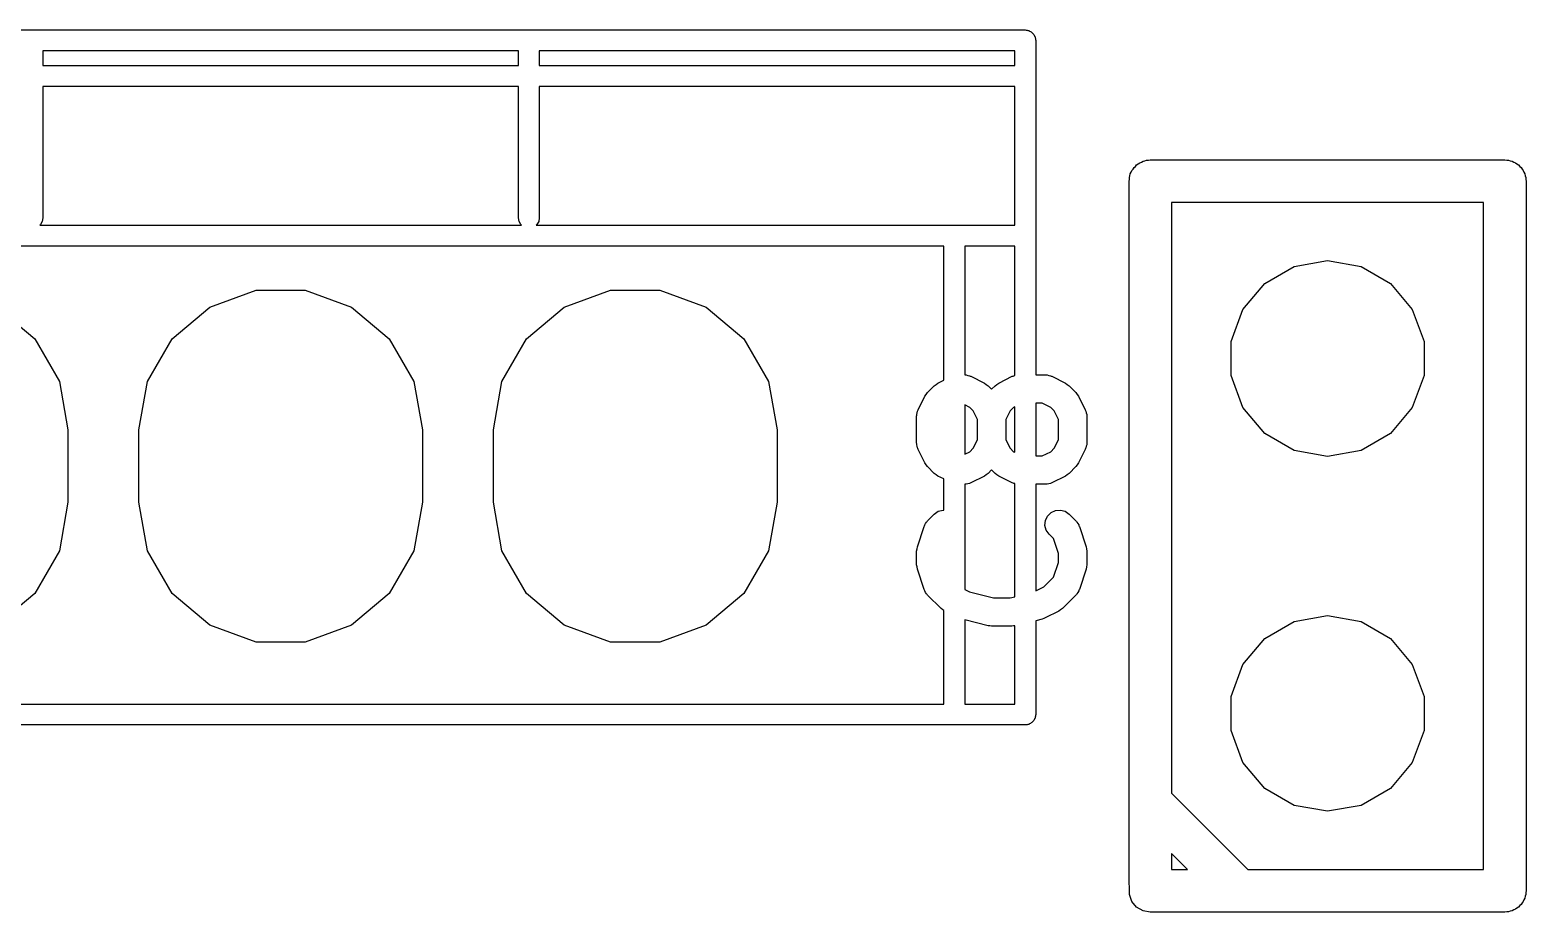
# Model space of a CAD drawing. Extents: x 10 to 287, y -200 to -10.
# Drawn here: x 90.7 to 101.42, y -89.69 to -83.38 of the extents above; entities that cross this region are included whole.
import ezdxf

# ---------------------------------------------------------------- set-up
doc = ezdxf.new("R2010")
doc.units = 0
doc.header["$MEASUREMENT"] = 0
doc.layers.add('BLACK', color=7, linetype='CONTINUOUS')

msp = doc.modelspace()

# ---------------------------------------------------------------- linework, layer by layer
at = {"layer": 'Black'}
for p, q in [((87.166, -83.377), (97.834, -83.377)), ((97.834, -83.377), (97.8405, -83.3781)), ((97.8405, -83.3781), (97.847, -83.3781)), ((97.847, -83.3781), (97.8532, -83.3804)), ((97.8532, -83.3804), (97.8597, -83.3815)), ((97.8597, -83.3815), (97.8653, -83.3848)), ((97.8653, -83.3848), (97.8715, -83.387)), ((97.8715, -83.387), (97.8765, -83.3913)), ((97.8765, -83.3913), (97.8822, -83.3945)), ((97.8822, -83.3945), (97.8864, -83.3996)), ((97.8864, -83.3996), (97.8915, -83.4038)), ((97.8915, -83.4038), (97.8947, -83.4095)), ((97.8947, -83.4095), (97.899, -83.4145)), ((97.899, -83.4145), (97.9012, -83.4207)), ((97.9012, -83.4207), (97.9045, -83.4263)), ((97.9045, -83.4263), (97.9056, -83.4328)), ((97.9056, -83.4328), (97.9079, -83.439)), ((97.9079, -83.439), (97.9079, -83.4455)), ((97.9079, -83.4455), (97.909, -83.452)), ((97.909, -83.452), (97.909, -85.8461)), ((90.797, -83.527), (90.797, -83.631)), ((94.203, -83.527), (90.797, -83.527)), ((94.203, -83.631), (94.203, -83.527)), ((94.353, -83.527), (94.353, -83.631)), ((97.759, -83.527), (94.353, -83.527)), ((97.759, -83.631), (97.759, -83.527)), ((90.797, -83.631), (94.203, -83.631)), ((94.353, -83.631), (97.759, -83.631)), ((90.797, -83.781), (90.797, -84.722)), ((94.203, -83.781), (90.797, -83.781)), ((94.203, -84.722), (94.203, -83.781)), ((94.353, -83.781), (94.353, -84.722)), ((97.759, -83.781), (94.353, -83.781)), ((97.759, -84.774), (97.759, -83.781)), ((98.6235, -84.3535), (98.632, -84.3433)), ((98.632, -84.3433), (98.6436, -84.3366)), ((98.6436, -84.3366), (98.6538, -84.328)), ((98.6538, -84.328), (98.6663, -84.3235)), ((98.6663, -84.3235), (98.6779, -84.3168)), ((98.6779, -84.3168), (98.691, -84.3145)), ((98.691, -84.3145), (98.7035, -84.3099)), ((98.7035, -84.3099), (98.7169, -84.3099)), ((98.7169, -84.3099), (98.73, -84.3076)), ((98.73, -84.3076), (101.27, -84.3076)), ((101.27, -84.3076), (101.283, -84.3099)), ((101.283, -84.3099), (101.296, -84.3099)), ((101.296, -84.3099), (101.309, -84.3145)), ((101.309, -84.3145), (101.322, -84.3168)), ((101.322, -84.3168), (101.334, -84.3235)), ((101.334, -84.3235), (101.346, -84.328)), ((101.346, -84.328), (101.356, -84.3366)), ((101.356, -84.3366), (101.368, -84.3433)), ((101.368, -84.3433), (101.377, -84.3535)), ((98.5776, -84.46), (98.5799, -84.4469)), ((98.5776, -89.4892), (98.5776, -84.46)), ((98.5799, -84.4335), (98.5845, -84.421)), ((98.5799, -84.4469), (98.5799, -84.4335)), ((98.5845, -84.421), (98.5868, -84.4079)), ((98.5868, -84.4079), (98.5935, -84.3963)), ((98.5935, -84.3963), (98.598, -84.3838)), ((98.598, -84.3838), (98.6066, -84.3736)), ((98.6066, -84.3736), (98.6133, -84.362)), ((98.6133, -84.362), (98.6235, -84.3535)), ((101.377, -84.3535), (101.387, -84.362)), ((101.387, -84.362), (101.393, -84.3736)), ((101.393, -84.3736), (101.402, -84.3838)), ((101.402, -84.3838), (101.407, -84.3963)), ((101.407, -84.3963), (101.413, -84.4079)), ((101.413, -84.4079), (101.416, -84.421)), ((101.416, -84.421), (101.42, -84.4335)), ((101.42, -84.4335), (101.42, -84.4469)), ((101.42, -84.4469), (101.422, -84.46)), ((101.422, -84.46), (101.422, -89.54)), ((98.8824, -84.6124), (98.8824, -88.8419)), ((101.118, -84.6124), (98.8824, -84.6124)), ((101.118, -89.3876), (101.118, -84.6124)), ((90.7795, -84.7702), (90.7749, -84.774)), ((90.7749, -84.774), (94.2251, -84.774)), ((90.7925, -84.7477), (90.7795, -84.7702)), ((90.797, -84.722), (90.7925, -84.7477)), ((94.2075, -84.7477), (94.203, -84.722)), ((94.2205, -84.7702), (94.2075, -84.7477)), ((94.2251, -84.774), (94.2205, -84.7702)), ((94.3355, -84.7702), (94.3309, -84.774)), ((94.3309, -84.774), (97.759, -84.774)), ((94.3485, -84.7477), (94.3355, -84.7702)), ((94.353, -84.722), (94.3485, -84.7477)), ((97.251, -84.924), (87.749, -84.924)), ((97.251, -85.8842), (97.251, -84.924)), ((97.401, -84.924), (97.401, -85.8464)), ((97.759, -84.924), (97.401, -84.924)), ((97.759, -85.851), (97.759, -84.924)), ((99.5493, -85.1929), (99.7602, -85.0711)), ((99.7602, -85.0711), (100, -85.0288)), ((100, -85.0288), (100.24, -85.0711)), ((100.24, -85.0711), (100.451, -85.1929)), ((99.3928, -85.3794), (99.5493, -85.1929)), ((100.451, -85.1929), (100.607, -85.3794)), ((91.992, -85.3613), (92.3236, -85.2406)), ((92.3236, -85.2406), (92.6764, -85.2406)), ((92.6764, -85.2406), (93.008, -85.3613)), ((94.532, -85.3613), (94.8636, -85.2406)), ((94.8636, -85.2406), (95.2164, -85.2406)), ((95.2164, -85.2406), (95.548, -85.3613)), ((90.468, -85.3613), (90.7383, -85.5881)), ((91.7217, -85.5881), (91.992, -85.3613)), ((93.008, -85.3613), (93.2783, -85.5881)), ((94.2617, -85.5881), (94.532, -85.3613)), ((95.548, -85.3613), (95.8183, -85.5881)), ((99.3095, -85.6082), (99.3928, -85.3794)), ((100.607, -85.3794), (100.691, -85.6082)), ((90.7383, -85.5881), (90.9147, -85.8937)), ((91.5453, -85.8937), (91.7217, -85.5881)), ((93.2783, -85.5881), (93.4547, -85.8937)), ((94.0853, -85.8937), (94.2617, -85.5881)), ((95.8183, -85.5881), (95.9947, -85.8937)), ((99.3095, -85.8518), (99.3095, -85.6082)), ((100.691, -85.6082), (100.691, -85.8518)), ((97.401, -85.8464), (97.4053, -85.8471)), ((97.4053, -85.8471), (97.4111, -85.8468)), ((97.4111, -85.8468), (97.4226, -85.8502)), ((97.4226, -85.8502), (97.4343, -85.8522)), ((97.4343, -85.8522), (97.4393, -85.8552)), ((97.7467, -85.8552), (97.7518, -85.8522)), ((97.7518, -85.8522), (97.759, -85.851)), ((97.909, -85.8461), (97.9801, -85.8461)), ((97.9801, -85.8461), (97.9859, -85.8471)), ((97.9859, -85.8471), (97.9917, -85.8468)), ((97.9917, -85.8468), (98.0031, -85.8502)), ((98.0031, -85.8502), (98.0148, -85.8522)), ((98.0148, -85.8522), (98.0199, -85.8552)), ((99.3928, -86.0806), (99.3095, -85.8518)), ((100.691, -85.8518), (100.607, -86.0806)), ((90.9147, -85.8937), (90.976, -86.2411)), ((91.484, -86.2411), (91.5453, -85.8937)), ((93.4547, -85.8937), (93.516, -86.2411)), ((94.024, -86.2411), (94.0853, -85.8937)), ((95.9947, -85.8937), (96.056, -86.2411)), ((97.1342, -85.9726), (97.1825, -85.9243)), ((97.1825, -85.9243), (97.1959, -85.9149)), ((97.1959, -85.9149), (97.2089, -85.9052)), ((97.2089, -85.9052), (97.251, -85.8842)), ((97.4393, -85.8552), (97.445, -85.8568)), ((97.445, -85.8568), (97.5417, -85.9052)), ((97.5417, -85.9052), (97.5548, -85.9149)), ((97.5548, -85.9149), (97.5681, -85.9243)), ((97.5681, -85.9243), (97.593, -85.9492)), ((97.593, -85.9492), (97.618, -85.9243)), ((97.618, -85.9243), (97.6313, -85.9149)), ((97.6313, -85.9149), (97.6444, -85.9052)), ((97.6444, -85.9052), (97.7411, -85.8568)), ((97.7411, -85.8568), (97.7467, -85.8552)), ((98.0199, -85.8552), (98.0255, -85.8568)), ((98.0255, -85.8568), (98.1223, -85.9052)), ((98.1223, -85.9052), (98.1354, -85.9149)), ((98.1354, -85.9149), (98.1487, -85.9243)), ((98.1487, -85.9243), (98.1971, -85.9726)), ((97.0667, -86.0958), (97.1151, -85.999)), ((97.1151, -85.999), (97.1248, -85.986)), ((97.1248, -85.986), (97.1342, -85.9726)), ((97.4361, -86.0796), (97.401, -86.062)), ((97.401, -86.062), (97.401, -86.414)), ((97.909, -86.0493), (97.909, -86.4267)), ((97.9561, -86.0493), (97.909, -86.0493)), ((98.0167, -86.0796), (97.9561, -86.0493)), ((98.1971, -85.9726), (98.2064, -85.986)), ((98.2064, -85.986), (98.2161, -85.999)), ((98.2161, -85.999), (98.2645, -86.0958)), ((97.056, -86.1412), (97.057, -86.1355)), ((97.056, -86.3348), (97.056, -86.1412)), ((97.0567, -86.1296), (97.0601, -86.1182)), ((97.057, -86.1355), (97.0567, -86.1296)), ((97.0601, -86.1182), (97.0621, -86.1065)), ((97.0621, -86.1065), (97.0651, -86.1014)), ((97.0651, -86.1014), (97.0667, -86.0958)), ((97.4612, -86.1047), (97.4361, -86.0796)), ((97.4914, -86.1652), (97.4612, -86.1047)), ((97.4914, -86.3108), (97.4914, -86.1652)), ((97.7249, -86.1047), (97.6946, -86.1652)), ((97.6946, -86.1652), (97.6946, -86.3108)), ((97.75, -86.0796), (97.7249, -86.1047)), ((97.759, -86.0751), (97.75, -86.0796)), ((97.759, -86.4009), (97.759, -86.0751)), ((98.0417, -86.1047), (98.0167, -86.0796)), ((98.072, -86.1652), (98.0417, -86.1047)), ((98.072, -86.3108), (98.072, -86.1652)), ((98.2645, -86.0958), (98.2662, -86.1014)), ((98.2662, -86.1014), (98.2691, -86.1065)), ((98.2691, -86.1065), (98.2712, -86.1182)), ((98.2712, -86.1182), (98.2746, -86.1296)), ((98.2746, -86.1296), (98.2742, -86.1355)), ((98.2742, -86.1355), (98.2752, -86.1412)), ((98.2752, -86.1412), (98.2752, -86.3348)), ((99.5493, -86.2671), (99.3928, -86.0806)), ((100.607, -86.0806), (100.451, -86.2671)), ((90.976, -86.2411), (90.976, -86.7589)), ((91.484, -86.7589), (91.484, -86.2411)), ((93.516, -86.2411), (93.516, -86.7589)), ((94.024, -86.7589), (94.024, -86.2411)), ((96.056, -86.2411), (96.056, -86.7589)), ((99.7602, -86.3889), (99.5493, -86.2671)), ((100.451, -86.2671), (100.24, -86.3889)), ((97.057, -86.3405), (97.056, -86.3348)), ((97.0567, -86.3464), (97.057, -86.3405)), ((97.0601, -86.3578), (97.0567, -86.3464)), ((97.0621, -86.3695), (97.0601, -86.3578)), ((97.0651, -86.3746), (97.0621, -86.3695)), ((97.0667, -86.3802), (97.0651, -86.3746)), ((97.1151, -86.477), (97.0667, -86.3802)), ((97.4361, -86.3964), (97.4612, -86.3713)), ((97.4612, -86.3713), (97.4914, -86.3108)), ((97.6946, -86.3108), (97.7249, -86.3713)), ((97.7249, -86.3713), (97.75, -86.3964)), ((98.0167, -86.3964), (98.0417, -86.3713)), ((98.0417, -86.3713), (98.072, -86.3108)), ((98.2645, -86.3802), (98.2161, -86.477)), ((98.2662, -86.3746), (98.2645, -86.3802)), ((98.2691, -86.3695), (98.2662, -86.3746)), ((98.2712, -86.3578), (98.2691, -86.3695)), ((98.2746, -86.3464), (98.2712, -86.3578)), ((98.2752, -86.3348), (98.2742, -86.3405)), ((98.2742, -86.3405), (98.2746, -86.3464)), ((100, -86.4312), (99.7602, -86.3889)), ((100.24, -86.3889), (100, -86.4312)), ((97.1248, -86.49), (97.1151, -86.477)), ((97.1342, -86.5034), (97.1248, -86.49)), ((97.401, -86.414), (97.4361, -86.3964)), ((97.75, -86.3964), (97.759, -86.4009)), ((97.909, -86.4267), (97.9561, -86.4267)), ((97.9561, -86.4267), (98.0167, -86.3964)), ((98.2064, -86.49), (98.1971, -86.5034)), ((98.2161, -86.477), (98.2064, -86.49)), ((97.1825, -86.5517), (97.1342, -86.5034)), ((97.1959, -86.5611), (97.1825, -86.5517)), ((97.2089, -86.5708), (97.1959, -86.5611)), ((97.251, -86.5918), (97.2089, -86.5708)), ((97.251, -86.8146), (97.251, -86.5918)), ((97.5417, -86.5708), (97.445, -86.6192)), ((97.5548, -86.5611), (97.5417, -86.5708)), ((97.5681, -86.5517), (97.5548, -86.5611)), ((97.593, -86.5268), (97.5681, -86.5517)), ((97.618, -86.5517), (97.593, -86.5268)), ((97.6313, -86.5611), (97.618, -86.5517)), ((97.6444, -86.5708), (97.6313, -86.5611)), ((97.7411, -86.6192), (97.6444, -86.5708)), ((98.1223, -86.5708), (98.0255, -86.6192)), ((98.1354, -86.5611), (98.1223, -86.5708)), ((98.1487, -86.5517), (98.1354, -86.5611)), ((98.1971, -86.5034), (98.1487, -86.5517)), ((97.4053, -86.6289), (97.401, -86.6296)), ((97.401, -86.6296), (97.401, -87.383)), ((97.4111, -86.6292), (97.4053, -86.6289)), ((97.4226, -86.6258), (97.4111, -86.6292)), ((97.4343, -86.6238), (97.4226, -86.6258)), ((97.4393, -86.6208), (97.4343, -86.6238)), ((97.445, -86.6192), (97.4393, -86.6208)), ((97.7467, -86.6208), (97.7411, -86.6192)), ((97.7518, -86.6238), (97.7467, -86.6208)), ((97.759, -86.625), (97.7518, -86.6238)), ((97.759, -87.4344), (97.759, -86.625)), ((97.9801, -86.6299), (97.909, -86.6299)), ((97.909, -86.6299), (97.909, -87.3937)), ((97.9859, -86.6289), (97.9801, -86.6299)), ((97.9917, -86.6292), (97.9859, -86.6289)), ((98.0031, -86.6258), (97.9917, -86.6292)), ((98.0148, -86.6238), (98.0031, -86.6258)), ((98.0199, -86.6208), (98.0148, -86.6238)), ((98.0255, -86.6192), (98.0199, -86.6208)), ((90.976, -86.7589), (90.9147, -87.1063)), ((91.5453, -87.1063), (91.484, -86.7589)), ((93.516, -86.7589), (93.4547, -87.1063)), ((94.0853, -87.1063), (94.024, -86.7589)), ((96.056, -86.7589), (95.9947, -87.1063)), ((97.2114, -86.8233), (97.2455, -86.8141)), ((97.2455, -86.8141), (97.251, -86.8146)), ((98.0186, -86.8321), (98.0506, -86.8172)), ((98.0506, -86.8172), (98.0857, -86.8141)), ((98.0857, -86.8141), (98.1198, -86.8233)), ((97.1124, -86.9264), (97.1139, -86.9208)), ((97.1139, -86.9208), (97.1207, -86.911)), ((97.1207, -86.911), (97.1264, -86.9006)), ((97.1264, -86.9006), (97.1308, -86.8967)), ((97.1308, -86.8967), (97.1342, -86.8919)), ((97.1342, -86.8919), (97.1825, -86.8435)), ((97.1825, -86.8435), (97.2114, -86.8233)), ((97.9756, -86.9242), (97.9787, -86.889)), ((97.9848, -86.9583), (97.9756, -86.9242)), ((97.9787, -86.889), (97.9936, -86.8571)), ((97.9936, -86.8571), (98.0186, -86.8321)), ((98.1198, -86.8233), (98.1487, -86.8435)), ((98.1487, -86.8435), (98.1971, -86.8919)), ((98.1971, -86.8919), (98.2004, -86.8967)), ((98.2004, -86.8967), (98.2048, -86.9006)), ((98.2048, -86.9006), (98.2105, -86.911)), ((98.2105, -86.911), (98.2173, -86.9208)), ((98.2173, -86.9208), (98.2188, -86.9264)), ((97.0612, -87.0767), (97.1096, -86.9316)), ((97.1096, -86.9316), (97.1124, -86.9264)), ((98.005, -86.9872), (97.9848, -86.9583)), ((98.0364, -87.0186), (98.005, -86.9872)), ((98.072, -87.1253), (98.0364, -87.0186)), ((98.2188, -86.9264), (98.2216, -86.9316)), ((98.2216, -86.9316), (98.27, -87.0767)), ((90.9147, -87.1063), (90.7383, -87.4119)), ((91.7217, -87.4119), (91.5453, -87.1063)), ((93.4547, -87.1063), (93.2783, -87.4119)), ((94.2617, -87.4119), (94.0853, -87.1063)), ((95.9947, -87.1063), (95.8183, -87.4119)), ((97.056, -87.1089), (97.0588, -87.0928)), ((97.056, -87.2056), (97.056, -87.1089)), ((97.0588, -87.0928), (97.0612, -87.0767)), ((98.072, -87.1891), (98.072, -87.1253)), ((98.27, -87.0767), (98.2724, -87.0928)), ((98.2724, -87.0928), (98.2752, -87.1089)), ((98.2752, -87.1089), (98.2752, -87.2056)), ((97.0588, -87.2217), (97.056, -87.2056)), ((97.0612, -87.2377), (97.0588, -87.2217)), ((97.1096, -87.3829), (97.0612, -87.2377)), ((98.0364, -87.2959), (98.072, -87.1891)), ((98.27, -87.2377), (98.2216, -87.3829)), ((98.2724, -87.2217), (98.27, -87.2377)), ((98.2752, -87.2056), (98.2724, -87.2217)), ((97.9683, -87.364), (98.0364, -87.2959)), ((90.7383, -87.4119), (90.468, -87.6387)), ((91.992, -87.6387), (91.7217, -87.4119)), ((93.2783, -87.4119), (93.008, -87.6387)), ((94.532, -87.6387), (94.2617, -87.4119)), ((95.8183, -87.4119), (95.548, -87.6387)), ((97.1124, -87.388), (97.1096, -87.3829)), ((97.1139, -87.3937), (97.1124, -87.388)), ((97.1207, -87.4034), (97.1139, -87.3937)), ((97.1264, -87.4139), (97.1207, -87.4034)), ((97.1308, -87.4178), (97.1264, -87.4139)), ((97.1342, -87.4226), (97.1308, -87.4178)), ((97.2309, -87.5194), (97.1342, -87.4226)), ((97.401, -87.383), (97.435, -87.4)), ((97.435, -87.4), (97.6056, -87.4427)), ((97.6056, -87.4427), (97.7257, -87.4427)), ((97.7257, -87.4427), (97.759, -87.4344)), ((97.909, -87.3937), (97.9683, -87.364)), ((98.1971, -87.4226), (98.1003, -87.5194)), ((98.2004, -87.4178), (98.1971, -87.4226)), ((98.2048, -87.4139), (98.2004, -87.4178)), ((98.2105, -87.4034), (98.2048, -87.4139)), ((98.2173, -87.3937), (98.2105, -87.4034)), ((98.2188, -87.388), (98.2173, -87.3937)), ((98.2216, -87.3829), (98.2188, -87.388)), ((97.2443, -87.5287), (97.2309, -87.5194)), ((97.251, -87.5337), (97.2443, -87.5287)), ((97.251, -88.203), (97.251, -87.5337)), ((98.0739, -87.5384), (97.9772, -87.5868)), ((98.087, -87.5287), (98.0739, -87.5384)), ((98.1003, -87.5194), (98.087, -87.5287)), ((92.3236, -87.7594), (91.992, -87.6387)), ((93.008, -87.6387), (92.6764, -87.7594)), ((94.8636, -87.7594), (94.532, -87.6387)), ((95.548, -87.6387), (95.2164, -87.7594)), ((97.5684, -87.6429), (97.401, -87.601)), ((97.401, -87.601), (97.401, -88.203)), ((97.5808, -87.6437), (97.5684, -87.6429)), ((97.593, -87.6459), (97.5808, -87.6437)), ((97.7382, -87.6459), (97.593, -87.6459)), ((97.7504, -87.6437), (97.7382, -87.6459)), ((97.759, -87.6431), (97.7504, -87.6437)), ((97.759, -88.203), (97.759, -87.6431)), ((97.9564, -87.5945), (97.909, -87.6063)), ((97.909, -87.6063), (97.909, -88.278)), ((97.9665, -87.5899), (97.9564, -87.5945)), ((97.9772, -87.5868), (97.9665, -87.5899)), ((99.5493, -87.7329), (99.7602, -87.6111)), ((99.7602, -87.6111), (100, -87.5688)), ((100, -87.5688), (100.24, -87.6111)), ((100.24, -87.6111), (100.451, -87.7329)), ((92.6764, -87.7594), (92.3236, -87.7594)), ((95.2164, -87.7594), (94.8636, -87.7594)), ((99.3928, -87.9194), (99.5493, -87.7329)), ((100.451, -87.7329), (100.607, -87.9194)), ((99.3095, -88.1482), (99.3928, -87.9194)), ((100.607, -87.9194), (100.691, -88.1482)), ((87.749, -88.203), (97.251, -88.203)), ((97.401, -88.203), (97.759, -88.203)), ((99.3095, -88.3918), (99.3095, -88.1482)), ((100.691, -88.1482), (100.691, -88.3918)), ((97.899, -88.3155), (97.8947, -88.3205)), ((97.9012, -88.3093), (97.899, -88.3155)), ((97.9045, -88.3037), (97.9012, -88.3093)), ((97.9056, -88.2972), (97.9045, -88.3037)), ((97.9079, -88.291), (97.9056, -88.2972)), ((97.909, -88.278), (97.9079, -88.2845)), ((97.9079, -88.2845), (97.9079, -88.291)), ((97.834, -88.353), (87.166, -88.353)), ((97.8405, -88.3519), (97.834, -88.353)), ((97.847, -88.3519), (97.8405, -88.3519)), ((97.8532, -88.3496), (97.847, -88.3519)), ((97.8597, -88.3485), (97.8532, -88.3496)), ((97.8653, -88.3452), (97.8597, -88.3485)), ((97.8715, -88.343), (97.8653, -88.3452)), ((97.8765, -88.3387), (97.8715, -88.343)), ((97.8822, -88.3355), (97.8765, -88.3387)), ((97.8864, -88.3304), (97.8822, -88.3355)), ((97.8915, -88.3262), (97.8864, -88.3304)), ((97.8947, -88.3205), (97.8915, -88.3262)), ((99.3928, -88.6206), (99.3095, -88.3918)), ((100.691, -88.3918), (100.607, -88.6206)), ((99.5493, -88.8071), (99.3928, -88.6206)), ((100.607, -88.6206), (100.451, -88.8071)), ((98.8824, -88.8419), (99.4281, -89.3876)), ((99.7602, -88.9289), (99.5493, -88.8071)), ((100.451, -88.8071), (100.24, -88.9289)), ((100, -88.9712), (99.7602, -88.9289)), ((100.24, -88.9289), (100, -88.9712)), ((98.9971, -89.3876), (98.8824, -89.2729)), ((98.8824, -89.2729), (98.8824, -89.3876)), ((98.8824, -89.3876), (98.9971, -89.3876)), ((99.4281, -89.3876), (101.118, -89.3876)), ((98.5812, -89.5099), (98.5776, -89.4892)), ((98.5799, -89.5135), (98.5812, -89.5099)), ((98.5799, -89.5665), (98.5799, -89.5135)), ((98.598, -89.6162), (98.5799, -89.5665)), ((101.407, -89.6037), (101.402, -89.6162)), ((101.413, -89.5921), (101.407, -89.6037)), ((101.416, -89.579), (101.413, -89.5921)), ((101.42, -89.5665), (101.416, -89.579)), ((101.422, -89.54), (101.42, -89.5531)), ((101.42, -89.5531), (101.42, -89.5665)), ((98.632, -89.6567), (98.598, -89.6162)), ((98.6779, -89.6832), (98.632, -89.6567)), ((98.73, -89.6924), (98.6779, -89.6832)), ((101.27, -89.6924), (98.73, -89.6924)), ((101.283, -89.6901), (101.27, -89.6924)), ((101.296, -89.6901), (101.283, -89.6901)), ((101.309, -89.6855), (101.296, -89.6901)), ((101.322, -89.6832), (101.309, -89.6855)), ((101.334, -89.6765), (101.322, -89.6832)), ((101.346, -89.672), (101.334, -89.6765)), ((101.356, -89.6634), (101.346, -89.672)), ((101.368, -89.6567), (101.356, -89.6634)), ((101.377, -89.6465), (101.368, -89.6567)), ((101.387, -89.638), (101.377, -89.6465)), ((101.393, -89.6264), (101.387, -89.638)), ((101.402, -89.6162), (101.393, -89.6264))]:
    msp.add_line(p, q, dxfattribs=at)

doc.saveas('drawing.dxf')
